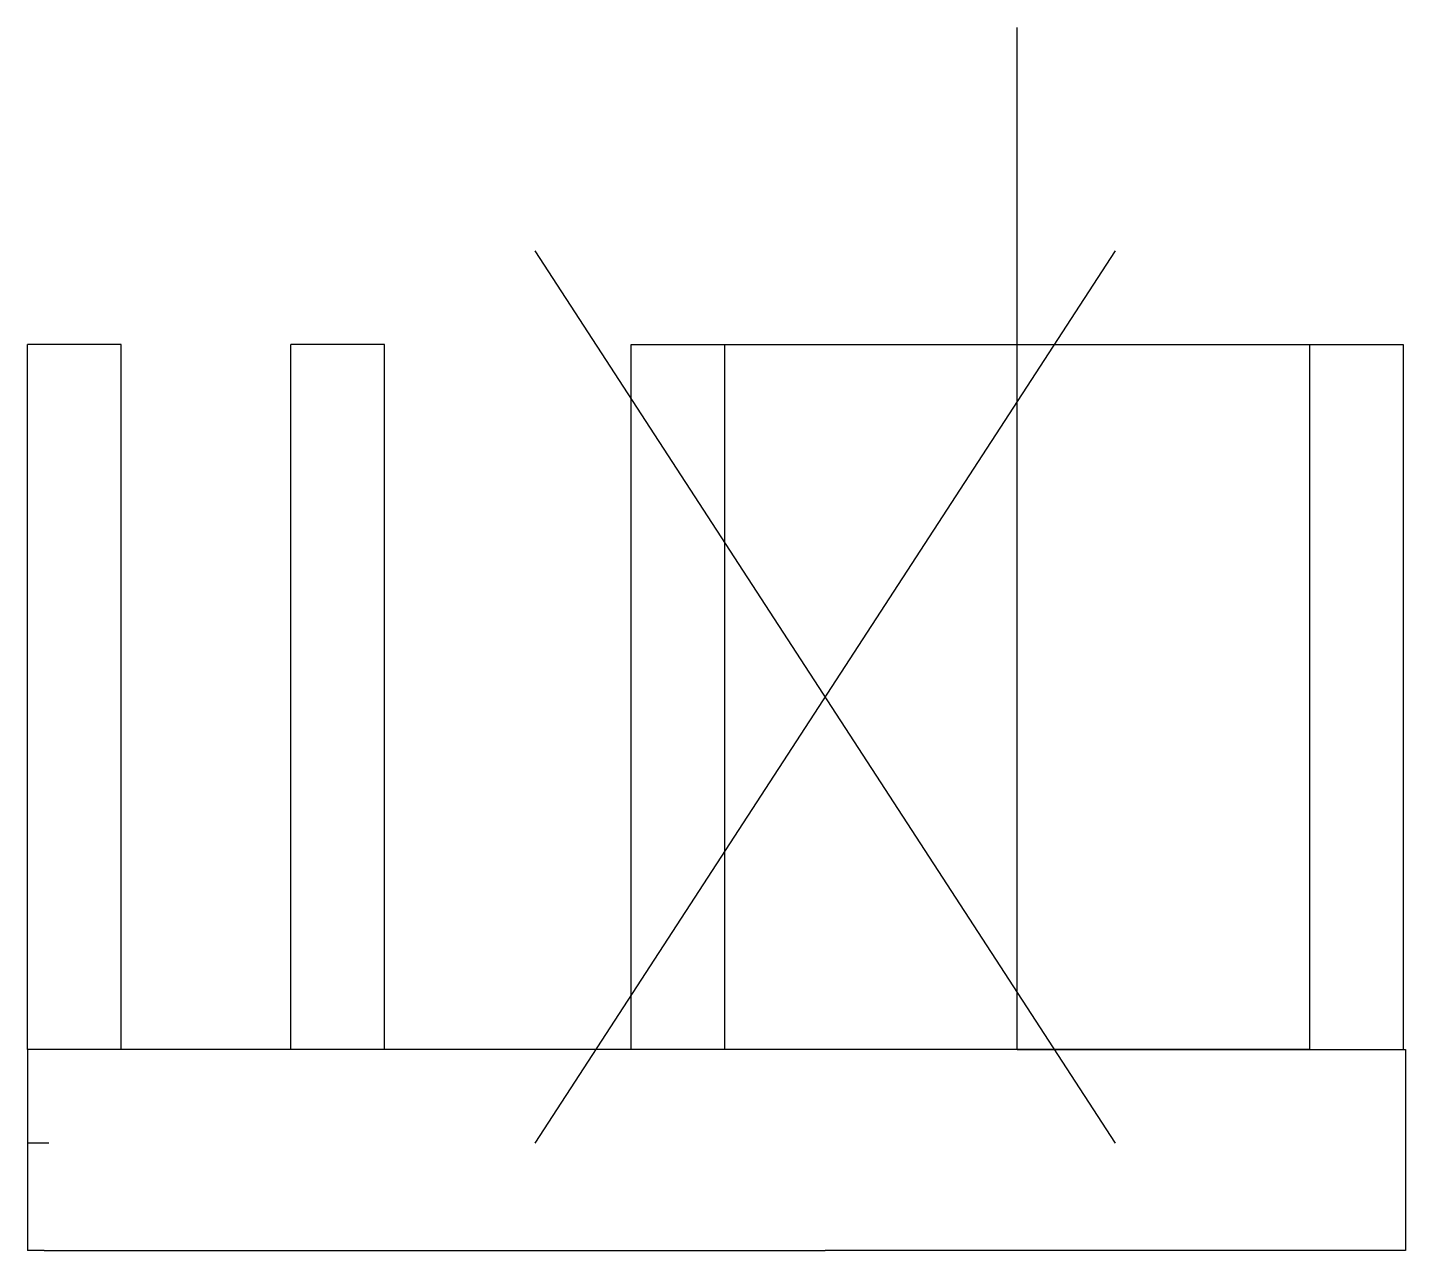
# Model space of a CAD drawing. Header units: millimetres. Extents: x -35.8 to 26, y -24.8 to 30.
import ezdxf

# ---------------------------------------------------------------- set-up
doc = ezdxf.new("R2010")
doc.units = ezdxf.units.MM
doc.layers.get('0').update_dxf_attribs({"linetype": 'CONTINUOUS'})

msp = doc.modelspace()

# ---------------------------------------------------------------- linework, layer by layer
for p, q in [((8.6, -15.8), (8.6, 30)), ((13, -20), (-13, 20)), ((-13, -20), (13, 20)), ((-35.75, -15.8), (-35.75, 15.8)), ((-31.55, 15.8), (-35.75, 15.8)), ((-31.55, -15.8), (-31.55, 15.8)), ((-23.95, -15.8), (-23.95, 15.8)), ((-19.75, 15.8), (-23.95, 15.8)), ((-19.75, -15.8), (-19.75, 15.8)), ((-8.7, 15.8), (-4.5, 15.8)), ((-8.7, -15.8), (-8.7, 15.8)), ((-8.7, -15.8), (-8.7, 15.8)), ((-4.5, -15.8), (-4.5, 15.8)), ((-4.5, -15.8), (-4.5, 15.8)), ((-4.5, -15.8), (-4.5, 15.8)), ((21.7, 15.8), (25.9, 15.8)), ((25.9, 15.8), (25.9, -15.8)), ((-34.8, -15.8), (-35.75, -15.8)), ((-35.75, -15.8), (-35.75, -24.8)), ((6.5, -15.8), (-34.8, -15.8)), ((8.6, -15.8), (26, -15.8)), ((26, -15.8), (26, -24.8)), ((-34.8, -20), (-35.75, -20)), ((-35, -24.8), (-35.75, -24.8)), ((-35, -24.8), (-9, -24.8)), ((-9, -24.8), (0, -24.8)), ((26, -24.8), (0, -24.8))]:
    msp.add_line(p, q)
msp.add_lwpolyline([(-8.7, -15.8), (-8.7, 15.8), (21.7, 15.8), (21.7, -15.8)], close=True)

doc.saveas('drawing.dxf')
